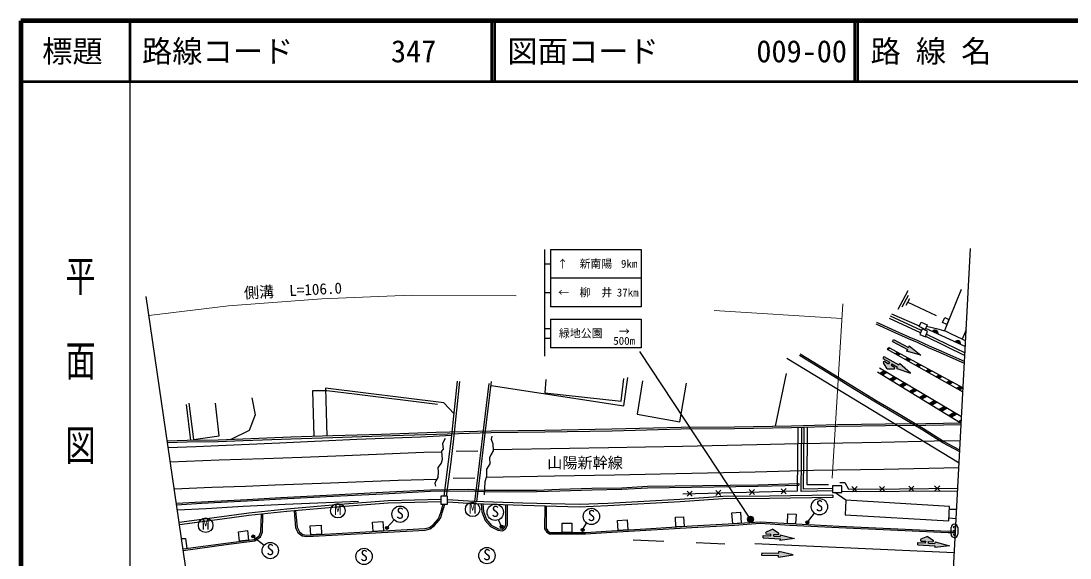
# Model space of a CAD drawing. Units: millimetres at full size, sheet at 1:1000; details may follow other scales. Extents: x -31462582 to 680000, y -217721340 to 380000.
# Drawn here: x 40000 to 213346, y 291268 to 380000 of the extents above; entities that cross this region are included whole.
import ezdxf
from ezdxf.enums import TextEntityAlignment as Align

# ---------------------------------------------------------------- set-up
doc = ezdxf.new("R2010")
doc.units = ezdxf.units.MM
doc.header["$LTSCALE"] = 1000
for name, color, linetype, lineweight in [('M-BGD', 7, 'Continuous', 25), ('M-BGD-EXST', 7, 'Continuous', 25), ('M-BMK-OTRS', 5, 'Continuous', 25), ('M-STR-HTXT', 7, 'Continuous', 13), ('M-STR-STRC', 7, 'Continuous', 25), ('M-TTL', 2, 'Continuous', 140), ('M-TTL-BAND', 7, 'Continuous', 25), ('M-TTL-LINE', 7, 'Continuous', 50)]:
    doc.layers.add(name, color=color, linetype=linetype, lineweight=lineweight)
doc.layers.add('M-BMK-HTXT', color=7, linetype='Continuous')
doc.layers.add('M-TTL-TXT', color=7, linetype='Continuous')
doc.styles.add('@ＭＳ ゴシック', font='')
doc.styles.add('ＭＳ ゴシック', font='')
doc.styles.get('@ＭＳ ゴシック').set_extended_font_data('@MS Gothic')
doc.styles.get('ＭＳ ゴシック').set_extended_font_data('MS Gothic')

msp = doc.modelspace()

# ---------------------------------------------------------------- hatches: boundary and pattern name
at = {"layer": 'M-BGD'}
for points in [[(191521, 328290, 0.82183), (190622, 328707)], [(195246, 326564, 0.82183), (194347, 326981)]]:
    msp.add_hatch(color=256, dxfattribs=at).paths.add_polyline_path(points)
at = {"layer": 'M-BGD-EXST'}
for points in [[(100718, 296249, 1), (100218, 296249, 1)], [(119656, 296455, 1), (119156, 296455, 1)], [(170195, 297170, 1), (169695, 297170, 1)], [(78623, 294838, 1), (78123, 294838, 1)], [(133054, 295910, 1), (132554, 295910, 1)]]:
    msp.add_hatch(color=256, dxfattribs=at).paths.add_polyline_path(points)
at = {"layer": 'M-STR-STRC'}
for points in [[(183127, 325778), (183196, 325739), (183584, 325951), (183381, 326062)], [(186661, 326068), (184172, 327375), (183987, 327023), (186476, 325716), (186348, 325472), (188691, 324777), (186789, 326311)], [(183363, 323363), (182720, 323735, 0.78564), (182518, 323525), (183152, 322532), (184269, 322514, 0.77336), (184347, 322794), (183767, 323129), (183905, 323367), (184839, 322826), (184701, 322588), (187013, 321798), (185176, 323409), (185038, 323171), (182605, 324579), (182406, 324235), (183501, 323601)], [(185310, 325014), (184839, 325270), (184427, 325044), (184888, 324784)], [(187036, 324077), (186566, 324332), (186119, 324089), (186581, 323828)], [(188762, 323140), (188292, 323395), (187811, 323133), (188273, 322872)], [(190489, 322202), (190018, 322458), (189504, 322177), (189965, 321916)], [(183159, 321958), (182710, 322226), (181908, 321788), (182351, 321517)], [(184805, 320978), (184356, 321245), (183531, 320795), (183974, 320524)], [(192215, 321265), (191744, 321521), (191196, 321221), (191657, 320961)], [(186451, 319997), (186002, 320264), (185155, 319801), (185597, 319530)], [(188097, 319016), (187648, 319283), (186778, 318808), (187221, 318537)], [(193941, 320328), (193470, 320583), (192888, 320266), (193350, 320005)], [(195667, 319391), (195196, 319646), (194580, 319310), (195042, 319049)], [(189743, 318035), (189294, 318302), (188401, 317815), (188844, 317544)], [(191389, 317054), (190940, 317321), (190024, 316821), (190467, 316550)], [(193035, 316073), (192586, 316340), (191648, 315828), (192090, 315557)], [(194681, 315092), (194232, 315359), (193271, 314834), (193714, 314563)], [(195398, 314116), (194894, 313841), (195337, 313570), (195370, 313588)], [(161052, 297661, 1), (160052, 297661, 1)], [(163927, 295201), (163910, 294926), (162647, 295005), (162623, 294608), (165428, 294433), (165411, 294159), (167833, 294482), (165470, 295104), (165453, 294830), (164376, 294897), (164393, 295171), (165062, 295130, 0.77336), (165152, 295406), (164212, 296009), (163134, 295534, 0.78564), (163185, 295247)], [(189498, 294027), (189481, 293752), (188219, 293831), (188194, 293434), (191000, 293259), (190983, 292985), (193405, 293308), (191042, 293930), (191024, 293656), (189947, 293723), (189964, 293998), (190633, 293956, 0.77336), (190723, 294232), (189783, 294836), (188705, 294360, 0.78564), (188756, 294073)], [(165194, 291657), (162384, 291743), (162396, 292141), (165206, 292054), (165215, 292329), (167596, 291782), (165185, 291382)]]:
    msp.add_hatch(color=256, dxfattribs=at).paths.add_polyline_path(points)

# ---------------------------------------------------------------- linework, layer by layer
at = {"layer": 'M-BGD'}
for p, q in [((184933, 332364), (186592, 335482)), ((185600, 332769), (186634, 334687)), ((192602, 328746), (195430, 335662)), ((186269, 333020), (186857, 334168)), ((186534, 333538), (191224, 331311)), ((188781, 328835), (183666, 331213)), ((188446, 329596), (183919, 331583)), ((188632, 328463), (183497, 330851)), ((189485, 327905), (195972, 324753)), ((189489, 329232), (196049, 326192)), ((189634, 328277), (195995, 325187)), ((196200, 328996), (195518, 327405)), ((164666, 313031), (166496, 321731)), ((67290, 316626), (68016, 310696)), ((111909, 308897), (115492, 308977)), ((111407, 304477), (115003, 304512)), ((168553, 303581), (168561, 303331)), ((150908, 301476), (150062, 302322)), ((150070, 301481), (150911, 302322)), ((155663, 301609), (154796, 302433)), ((154825, 301592), (155644, 302454)), ((161211, 301752), (160344, 302575)), ((160373, 301735), (161192, 302597)), ((166463, 301887), (165596, 302711)), ((165625, 301870), (166444, 302732)), ((174150, 301641), (174155, 301241)), ((176320, 300813), (174480, 302088)), ((175630, 302235), (194766, 302391)), ((178162, 302224), (177311, 303064)), ((177324, 302223), (178159, 303070)), ((182719, 302255), (181868, 303095)), ((181881, 302254), (182717, 303101)), ((187559, 302299), (186703, 303135)), ((186720, 302294), (187552, 303145)), ((191834, 302348), (190979, 303184)), ((190996, 302343), (191827, 303194)), ((193414, 299361), (194603, 299360)), ((193328, 297902), (194520, 297818))]:
    msp.add_line(p, q, dxfattribs=at)
for points in [[(195900, 323422), (193526, 324462), (191920, 325150), (189979, 326003), (188139, 326854), (186669, 327503), (184462, 328475), (181301, 329919)], [(195917, 323742), (193646, 324737), (192039, 325425), (190103, 326277), (188262, 327128), (186790, 327778), (184585, 328749), (181426, 330192)], [(196101, 327154), (195518, 327405), (193761, 328271), (192855, 328672), (191703, 329007), (189610, 329498)], [(195012, 306955), (185307, 312849), (166537, 324217)], [(195111, 308793), (192327, 310318), (189001, 312383), (184573, 315036), (181192, 317041), (177586, 319246), (174309, 321264), (168635, 324741)], [(195126, 309070), (192453, 310534), (189131, 312596), (184701, 315251), (181321, 317255), (177717, 319459), (174440, 321477), (168765, 324954)], [(117683, 319764), (139598, 316397), (140287, 321086)], [(126753, 320758), (126550, 318549), (139176, 317177), (139608, 320936)], [(111558, 315073), (109894, 316920), (90345, 319345), (90548, 311400)], [(109911, 301468), (110664, 307144), (111135, 311010), (112118, 320462)], [(110315, 301468), (111061, 307093), (111533, 310965), (112516, 320420)], [(114975, 300602), (115473, 304496), (116317, 311452), (117374, 320117)], [(115326, 300589), (115820, 304453), (116664, 311410), (117767, 320454)], [(142714, 320544), (141805, 315029), (148857, 313756), (149969, 320180)], [(78141, 317720), (78692, 314938), (77710, 312320), (74689, 310876)], [(108833, 316633), (95097, 318351), (90533, 318874), (88145, 318907), (88406, 311332)], [(67741, 316832), (68498, 310871), (72726, 311461), (72116, 316869)], [(195368, 313551), (189516, 313464), (182836, 313400), (174951, 313276), (167315, 313081), (157903, 312904), (149076, 312850), (137658, 312548), (126581, 312335), (117700, 312228), (108630, 311998), (99590, 311697), (91510, 311431), (84617, 311210), (76683, 310909), (72603, 310763), (67472, 310688), (64177, 310582)], [(195352, 313251), (189520, 313164), (182839, 313100), (174958, 312976), (167321, 312781), (157907, 312604), (149081, 312551), (137665, 312248), (126586, 312035), (117706, 311928), (108638, 311699), (99600, 311398), (91520, 311132), (84628, 310910), (76694, 310609), (72610, 310463), (67479, 310388), (64220, 310283)], [(149383, 301869), (168307, 302356), (168444, 312810)], [(174080, 302358), (168903, 302261), (169035, 312825)], [(174080, 302758), (169308, 302669), (169435, 312835)], [(169888, 312847), (169851, 303413), (173447, 303412)], [(111188, 311514), (106099, 311252), (95510, 310849), (82728, 310234), (68916, 309664), (64339, 309468)], [(110103, 311016), (109658, 310197), (109757, 309229), (109480, 308913), (109579, 307530), (109431, 306935), (108878, 306241), (108938, 305491), (108888, 304571), (108542, 303998), (108404, 303593), (108503, 303148)], [(117798, 311411), (117718, 310912), (117987, 310123), (118027, 308955), (117658, 308336), (117408, 307802), (117481, 306832), (116904, 305952), (116928, 304717), (116632, 303883), (116511, 301703)], [(118019, 309193), (130629, 309416), (137076, 309547), (149324, 309770), (161571, 310019), (168410, 310189), (175814, 310284), (182137, 310398), (190897, 310644), (195213, 310680)], [(64679, 307140), (72764, 307482), (80112, 307724), (86400, 307951), (93452, 308221), (100081, 308505), (106551, 308746), (109486, 308838)], [(116888, 304604), (128155, 304828), (138050, 305021), (148203, 305249), (161324, 305534), (170973, 305759), (182577, 305941), (194972, 306213)], [(65325, 302710), (71533, 302969), (77126, 303149), (81987, 303358), (91167, 303702), (102307, 304110), (108715, 304284)], [(116555, 302500), (120630, 302452), (125207, 302496), (129006, 302638), (134355, 302789), (139289, 302886), (143532, 303116), (161763, 303370), (168553, 303581)], [(175321, 303725), (176151, 303730), (176721, 302636), (185185, 302693), (194788, 302803)], [(65672, 300327), (69804, 300568), (77388, 300955), (82965, 301286), (90493, 301665), (99774, 302125), (107686, 302537), (113964, 302624), (116555, 302500)], [(65708, 300079), (69818, 300319), (77401, 300705), (82979, 301037), (90505, 301416), (99787, 301875), (107694, 302288), (113959, 302374), (116541, 302250)], [(174150, 301641), (163677, 301506), (155950, 301422), (148888, 300943), (136976, 300294), (132238, 300097), (122918, 300322), (114841, 300606), (110461, 300883)], [(116541, 302250), (120629, 302202), (125212, 302246), (129014, 302388), (134361, 302539), (139299, 302636), (143540, 302866), (161769, 303120), (168561, 303331)], [(65830, 299244), (70574, 299434), (76742, 299854), (83665, 300177), (95771, 300687)], [(109361, 300934), (100668, 300703), (92738, 300117), (83908, 299331), (77629, 298670), (72351, 297959), (66133, 297163)], [(109361, 300534), (100688, 300304), (92771, 299719), (83947, 298933), (77677, 298273), (72404, 297563), (66191, 296767)], [(85135, 299039), (85370, 296274), (85801, 295412), (86461, 294907), (87233, 294798), (106777, 295882), (107620, 296102), (108339, 296618), (109081, 297502), (109409, 298084), (109603, 298717), (110020, 300168)], [(85384, 299061), (85615, 296343), (85998, 295576), (86561, 295145), (87243, 295049), (106738, 296130), (107512, 296332), (108168, 296803), (108875, 297645), (109178, 298183), (109363, 298788), (109760, 300168)], [(174155, 301241), (163682, 301106), (155966, 301022), (148912, 300543), (136995, 299895), (132241, 299697), (122906, 299923), (114822, 300207), (110461, 300483)], [(116049, 300164), (116177, 298893), (116678, 297481), (117567, 296490), (118806, 295875), (119555, 295762), (120053, 296089), (120387, 296690), (120394, 300011)], [(116301, 300155), (116423, 298949), (116897, 297611), (117721, 296693), (118882, 296117), (119498, 296023), (119864, 296264), (120137, 296755), (120144, 300020)], [(66774, 292770), (74268, 293790), (78538, 294338), (79385, 294953), (79651, 295617), (79731, 298489)], [(66810, 292523), (74301, 293543), (78633, 294099), (79591, 294793), (79900, 295565), (79981, 298515)], [(126560, 299834), (126505, 296091), (126892, 295558), (127336, 295256), (133269, 295239), (137622, 295513), (143250, 295858), (150852, 296311), (157881, 296703), (162139, 297017), (167057, 296716), (175160, 296302), (184895, 295861), (193199, 295476), (194395, 295497)], [(126810, 299828), (126756, 296171), (127069, 295741), (127413, 295506), (133261, 295489), (137606, 295763), (143235, 296108), (150837, 296561), (157865, 296952), (162138, 297267), (167071, 296965), (175172, 296552), (184907, 296111), (193202, 295726), (194408, 295748)], [(66526, 294469), (67188, 294512), (67414, 292857)]]:
    msp.add_lwpolyline(points, dxfattribs=at)
for points in [[(188738, 330237), (189739, 329780), (189407, 329052), (188406, 329509)], [(192283, 330186), (192658, 331005), (193340, 330693), (192965, 329874)], [(188520, 328185), (189448, 327813), (189820, 328741), (188892, 329113)], [(174080, 302088), (175630, 302088), (175630, 303188), (174080, 303188)], [(109361, 300168), (110461, 300168), (110461, 301468), (109361, 301468)], [(176179, 298418), (193299, 297409), (193440, 299805), (176320, 300813)], [(157478, 298734), (158874, 298831), (158999, 297036), (157602, 296939)], [(166725, 298589), (168073, 298516), (167986, 296919), (166638, 296992)], [(87793, 296582), (89591, 296682), (89674, 295184), (87876, 295084)], [(98097, 297204), (99795, 297298), (99881, 295750), (98183, 295656)], [(129416, 297000), (131016, 297000), (131016, 295500), (129416, 295500)], [(138597, 297477), (140194, 297574), (140295, 295928), (138698, 295830)], [(148140, 298003), (149487, 298083), (149583, 296486), (148235, 296406)], [(75917, 295615), (77404, 295806), (77608, 294219), (76120, 294028)]]:
    msp.add_lwpolyline(points, close=True, dxfattribs=at)
for centre in [(191031, 328410), (194755, 326684)]:
    msp.add_arc(centre, 505, 346.30311, 143.9613, dxfattribs=at)
at = {"layer": 'M-BGD-EXST'}
for p, q in [((169945, 297170), (171106, 298685)), ((100468, 296249), (101690, 297551)), ((119406, 296455), (118921, 297586)), ((132804, 295910), (133455, 297054)), ((78373, 294838), (80158, 293366))]:
    msp.add_line(p, q, dxfattribs=at)
for centre, radius in [((92359, 299082), 1200), ((114631, 299305), 1200), ((118374, 298821), 1350), ((171941, 299746), 1350), ((102639, 298511), 1350), ((134260, 298137), 1350), ((70519, 296691), 1200), ((100468, 296249), 250), ((119406, 296455), 250), ((169945, 297170), 250), ((78373, 294838), 250), ((132804, 295910), 250), ((81196, 292502), 1350), ((117001, 291668), 1350), ((96691, 291526), 1350)]:
    msp.add_circle(centre, radius, dxfattribs=at)
at = {"layer": 'M-BMK-OTRS'}
for p, q in [((191001, 232536), (196923, 342405)), ((74553, 239418), (60695, 334458))]:
    msp.add_line(p, q, dxfattribs=at)
at = {"layer": 'M-STR-HTXT'}
for p, q in [((174068, 304455), (175809, 333271)), ((154541, 332144), (175664, 330868))]:
    msp.add_line(p, q, dxfattribs=at)
msp.add_lwpolyline([(61152, 331328), (74285, 332939), (89730, 334115), (104483, 334704), (121817, 334602)], dxfattribs=at)
at = {"layer": 'M-STR-STRC'}
for p, q in [((126500, 342260), (126500, 330760)), ((127500, 342260), (142500, 342260)), ((127500, 342260), (127500, 332760)), ((142500, 342260), (142500, 332760)), ((126500, 339885), (127500, 339885)), ((142500, 337510), (127500, 337510)), ((126500, 335135), (127500, 335135)), ((142500, 332760), (127500, 332760)), ((126500, 330760), (126500, 324616)), ((127500, 330760), (142500, 330760)), ((127500, 330760), (127500, 326010)), ((142500, 330760), (142500, 326010)), ((126500, 329176), (127500, 329176)), ((126500, 327593), (127500, 327593)), ((142500, 326010), (127500, 326010)), ((183196, 325739), (183584, 325951)), ((183381, 326062), (195682, 319382)), ((183987, 327023), (184172, 327375)), ((183987, 327023), (186476, 325716)), ((184172, 327375), (186661, 326068)), ((186789, 326311), (186661, 326068)), ((186789, 326311), (188691, 324777)), ((160552, 297661), (142280, 325368)), ((182605, 324579), (182406, 324235)), ((182406, 324235), (183501, 323601)), ((182605, 324579), (185038, 323171)), ((184427, 325044), (184839, 325270)), ((184888, 324784), (185310, 325014)), ((186119, 324089), (186566, 324332)), ((186476, 325716), (186348, 325472)), ((188691, 324777), (186348, 325472)), ((181890, 322714), (195427, 314647)), ((183152, 322532), (182518, 323525)), ((182720, 323735), (183363, 323363)), ((183152, 322532), (184269, 322514)), ((183501, 323601), (183363, 323363)), ((183905, 323367), (183767, 323129)), ((183767, 323129), (184347, 322794)), ((183905, 323367), (184839, 322826)), ((184701, 322588), (184839, 322826)), ((184701, 322588), (187013, 321798)), ((185038, 323171), (185176, 323409)), ((187013, 321798), (185176, 323409)), ((186581, 323828), (187036, 324077)), ((187811, 323133), (188292, 323395)), ((188273, 322872), (188762, 323140)), ((189504, 322177), (190018, 322458)), ((181528, 322021), (195368, 313551)), ((181908, 321788), (182710, 322226)), ((182351, 321517), (183159, 321958)), ((183531, 320795), (184356, 321245)), ((183974, 320524), (184805, 320978)), ((189965, 321916), (190489, 322202)), ((191196, 321221), (191744, 321521)), ((191657, 320961), (192215, 321265)), ((185155, 319801), (186002, 320264)), ((185597, 319530), (186451, 319997)), ((186778, 318808), (187648, 319283)), ((187221, 318537), (188097, 319016)), ((192888, 320266), (193470, 320583)), ((193350, 320005), (193941, 320328)), ((194580, 319310), (195196, 319646)), ((195042, 319049), (195667, 319391)), ((188401, 317815), (189294, 318302)), ((188844, 317544), (189743, 318035)), ((190024, 316821), (190940, 317321)), ((190467, 316550), (191389, 317054)), ((191648, 315828), (192586, 316340)), ((192090, 315557), (193035, 316073)), ((193271, 314834), (194232, 315359)), ((193714, 314563), (194681, 315092)), ((194894, 313841), (195398, 314116)), ((195337, 313570), (195370, 313588)), ((162623, 294608), (162647, 295005)), ((162647, 295005), (163910, 294926)), ((164212, 296009), (163134, 295534)), ((163185, 295247), (163927, 295201)), ((163910, 294926), (163927, 295201)), ((164212, 296009), (165152, 295406)), ((164376, 294897), (164393, 295171)), ((164376, 294897), (165453, 294830)), ((164393, 295171), (165062, 295130)), ((165470, 295104), (165453, 294830)), ((165470, 295104), (167833, 294482)), ((189783, 294836), (188705, 294360)), ((189783, 294836), (190723, 294232)), ((193685, 295197), (193697, 296297)), ((194797, 296284), (194785, 295184)), ((141170, 294282), (146240, 294062)), ((151551, 293832), (156288, 293627)), ((161256, 293659), (194215, 292161)), ((162623, 294608), (165428, 294433)), ((167833, 294482), (165411, 294159)), ((165428, 294433), (165411, 294159)), ((188194, 293434), (188219, 293831)), ((188194, 293434), (191000, 293259)), ((188219, 293831), (189481, 293752)), ((188756, 294073), (189498, 294027)), ((189481, 293752), (189498, 294027)), ((189947, 293723), (189964, 293998)), ((189947, 293723), (191024, 293656)), ((189964, 293998), (190633, 293956)), ((193405, 293308), (190983, 292985)), ((191000, 293259), (190983, 292985)), ((191042, 293930), (191024, 293656)), ((191042, 293930), (193405, 293308)), ((162396, 292141), (162384, 291743)), ((162384, 291743), (165194, 291657)), ((162396, 292141), (165206, 292054)), ((165185, 291382), (167596, 291782)), ((165185, 291382), (165194, 291657)), ((165206, 292054), (165215, 292329)), ((167596, 291782), (165215, 292329))]:
    msp.add_line(p, q, dxfattribs=at)
msp.add_lwpolyline([(183381, 326062), (183127, 325778), (195646, 318708)], dxfattribs=at)
for centre, radius in [((160552, 297661), 500), ((194254, 296365), 150), ((194240, 295125), 150), ((194247, 295745), 150)]:
    msp.add_circle(centre, radius, dxfattribs=at)
for centre, radius, start, end in [((182644, 323606), 150, 59.93751, 212.55616), ((184272, 322664), 150, 269.06934, 59.93751), ((194247, 296290), 550, 89.36509, 179.36509), ((194247, 296290), 550, 359.36509, 89.36509), ((163194, 295397), 150, 113.81152, 266.43017), ((165071, 295279), 150, 266.43017, 57.29834), ((194235, 295191), 550, 179.36509, 269.36509), ((194235, 295191), 550, 269.36509, 359.36509), ((188766, 294223), 150, 113.81152, 266.43017), ((190642, 294106), 150, 266.43017, 57.29834)]:
    msp.add_arc(centre, radius, start, end, dxfattribs=at)
at = {"layer": 'M-TTL'}
for p, q in [((40000, 380000), (40000, 20000)), ((680000, 380000), (40000, 380000))]:
    msp.add_line(p, q, dxfattribs=at)
at = {"layer": 'M-TTL-BAND'}
msp.add_line((58000, 370000), (58000, 20000), dxfattribs=at)
at = {"layer": 'M-TTL-LINE'}
for p, q in [((58000, 380000), (58000, 370000)), ((117750, 380000), (117750, 370000)), ((118250, 380000), (118250, 370000)), ((177750, 380000), (177750, 370000)), ((178250, 380000), (178250, 370000)), ((40000, 370000), (680000, 370000))]:
    msp.add_line(p, q, dxfattribs=at)

# ---------------------------------------------------------------- texts
at = {"layer": 'M-BGD-EXST', "style": 'ＭＳ ゴシック'}
for p in [(91737, 297803), (114009, 298026), (69897, 295412)]:
    msp.add_text('M', height=1833, dxfattribs=at).set_placement(p, align=Align.BOTTOM_LEFT)
for p in [(117719, 297528), (171286, 298454), (101984, 297219), (133605, 296845), (80541, 291210), (96036, 290234), (116345, 290375)]:
    msp.add_text('S', height=1833, rotation=358.508, dxfattribs=at).set_placement(p, align=Align.BOTTOM_LEFT)
at = {"layer": 'M-BMK-HTXT', "style": 'ＭＳ ゴシック'}
msp.add_text('山陽新幹線', height=1833, dxfattribs=at).set_placement((126953, 305539), align=Align.BOTTOM_LEFT)
at = {"layer": 'M-STR-HTXT', "style": 'ＭＳ ゴシック'}
msp.add_text('側溝  L=106.0', height=1833, rotation=2.996, dxfattribs=at).set_placement((76919, 333591), align=Align.BOTTOM_LEFT)
at = {"layer": 'M-STR-STRC', "style": 'ＭＳ ゴシック'}
for s, p in [('↑', (129500, 339885)), ('新南陽', (135000, 339885)), ('9km', (140500, 339885)), ('柳\u3000井', (135000, 335135)), ('37km', (140252, 335135)), ('緑地公園', (132495, 328385)), ('500m', (139670, 327156))]:
    msp.add_text(s, height=1320, dxfattribs=at).set_placement(p, align=Align.MIDDLE_CENTER)
for s, rotation, p in [('→', 180, (129650, 335195)), ('↑', 270, (139698, 328745))]:
    msp.add_text(s, height=1320, rotation=rotation, dxfattribs=at).set_placement(p, align=Align.MIDDLE_CENTER)
at = {"layer": 'M-TTL-BAND', "style": '@ＭＳ ゴシック', "width": 1.4}
msp.add_text('平  面  図', height=3666, rotation=270, dxfattribs=at).set_placement((49777, 306475), align=Align.MIDDLE_RIGHT)
at = {"layer": 'M-TTL-TXT', "style": 'ＭＳ ゴシック'}
msp.add_text('標題', height=3666, dxfattribs=at).set_placement((48500, 375000), align=Align.MIDDLE_CENTER)
for s, p in [('路線コード', (60000, 375000)), ('347', (101142, 375000)), ('図面コード', (120380, 375000)), ('009-00', (161521, 375000)), ('路 線 名', (180380, 375000))]:
    msp.add_text(s, height=3666, dxfattribs=at).set_placement(p, align=Align.MIDDLE_LEFT)

doc.saveas('drawing.dxf')
